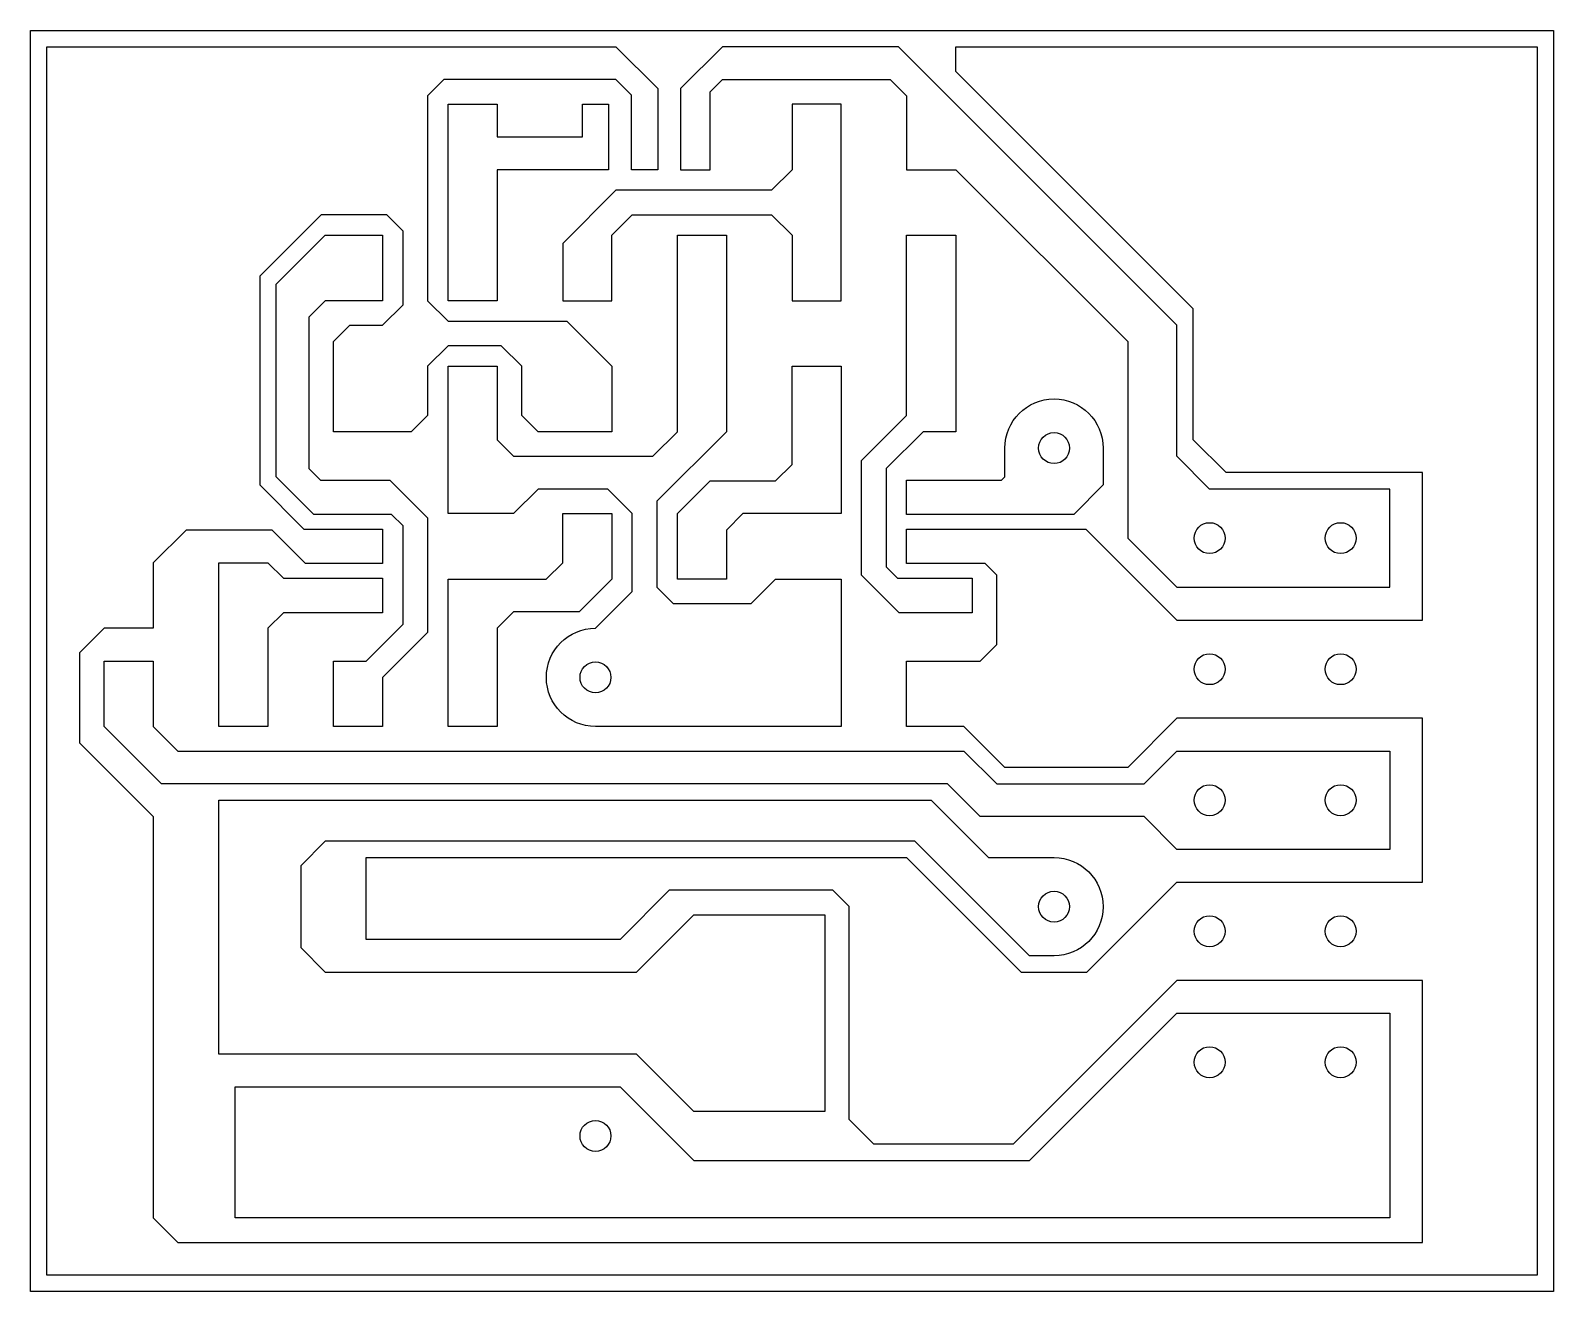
# Model space of a CAD drawing. Header units: millimetres. Extents: x 32.8 to 62.3, y 29.6 to 54.
import ezdxf

# ---------------------------------------------------------------- set-up
doc = ezdxf.new("R2010")
doc.units = ezdxf.units.MM

msp = doc.modelspace()

# ---------------------------------------------------------------- linework, layer by layer
for p, q in [((45.336, 50.076), (46.289, 50.076)), ((49.781, 44.663), (49.781, 45.33))]:
    msp.add_line(p, q)
for points in [[(32.795, 54.045), (62.323, 54.045), (62.323, 29.598), (32.795, 29.598)], [(49.781, 43.711), (49.781, 44.377), (53.258, 44.377), (55.02, 42.615), (59.783, 42.615), (59.783, 45.473), (55.973, 45.473), (55.338, 46.108), (55.338, 48.648), (50.734, 53.251), (50.734, 53.728), (62.005, 53.728), (62.005, 29.915), (33.113, 29.915), (33.113, 53.728), (44.146, 53.728), (44.955, 52.918), (44.955, 51.346), (44.447, 51.346), (44.447, 52.791), (44.146, 53.093), (40.812, 53.093), (40.495, 52.775), (40.495, 48.806), (40.891, 48.41), (43.193, 48.41), (44.066, 47.536), (44.066, 46.266), (42.638, 46.266), (42.32, 46.584), (42.32, 47.536), (41.923, 47.933), (40.891, 47.933), (40.495, 47.536), (40.495, 46.584), (40.177, 46.266), (38.669, 46.266), (38.669, 48.013), (38.986, 48.33), (39.621, 48.33), (40.018, 48.727), (40.018, 50.156), (39.701, 50.473), (38.431, 50.473), (37.24, 49.283), (37.24, 45.235), (38.097, 44.377), (39.621, 44.377), (39.621, 43.711), (38.129, 43.711), (37.478, 44.361), (35.811, 44.361), (35.176, 43.726), (35.176, 42.456), (34.224, 42.456), (33.748, 41.98), (33.748, 40.234), (35.176, 38.805), (35.176, 31.026), (35.653, 30.55), (59.783, 30.55), (59.783, 35.63), (55.02, 35.63), (51.845, 32.455), (49.146, 32.455), (48.67, 32.931), (48.67, 37.059), (48.353, 37.376), (45.178, 37.376), (44.225, 36.424), (39.304, 36.424), (39.304, 38.011), (49.781, 38.011), (52.004, 35.789), (53.274, 35.789), (55.02, 37.535), (59.783, 37.535), (59.783, 40.71), (55.02, 40.71), (54.068, 39.758), (51.686, 39.758), (50.893, 40.551), (49.781, 40.551), (49.781, 41.821), (51.21, 41.821), (51.528, 42.139), (51.528, 43.488), (51.305, 43.711)], [(55.02, 48.33), (49.623, 53.728), (46.21, 53.728), (45.4, 52.918), (45.4, 51.346), (45.971, 51.346), (45.971, 52.855), (46.21, 53.093), (49.464, 53.093), (49.781, 52.775), (49.781, 51.346), (50.734, 51.346), (54.068, 48.013), (54.068, 44.203), (55.02, 43.25), (59.148, 43.25), (59.148, 45.155), (55.655, 45.155), (55.02, 45.79)], [(41.844, 48.821), (41.844, 48.821), (41.844, 48.806), (41.829, 48.806), (40.891, 48.806), (40.891, 52.616), (41.844, 52.616), (41.844, 51.981), (43.495, 51.981), (43.495, 52.616), (44.003, 52.616), (44.003, 51.346), (41.844, 51.346)], [(43.114, 48.806), (44.066, 48.806), (44.066, 50.076), (44.463, 50.473), (47.162, 50.473), (47.559, 50.076), (47.559, 48.806), (48.511, 48.806), (48.511, 52.616), (47.559, 52.616), (47.559, 51.346), (47.162, 50.95), (44.146, 50.95), (43.114, 49.918)], [(39.764, 45.33), (40.495, 44.6), (40.495, 42.377), (39.621, 41.504), (39.621, 40.551), (38.669, 40.551), (38.669, 41.821), (39.304, 41.821), (40.018, 42.536), (40.018, 44.441), (39.796, 44.663), (38.288, 44.663), (37.558, 45.393), (37.558, 49.124), (38.51, 50.076), (39.621, 50.076), (39.621, 48.806), (38.51, 48.806), (38.193, 48.489), (38.193, 45.552), (38.415, 45.33)], [(49.639, 42.758), (48.908, 43.488), (48.908, 45.711), (49.781, 46.584), (49.781, 50.076), (50.734, 50.076), (50.734, 46.266), (50.099, 46.266), (49.385, 45.552), (49.385, 43.647), (49.607, 43.425), (51.051, 43.425), (51.051, 42.758)], [(48.511, 47.536), (48.511, 44.679), (46.606, 44.679), (46.289, 44.361), (46.289, 43.409), (45.336, 43.409), (45.336, 44.679), (45.971, 45.314), (47.241, 45.314), (47.559, 45.631), (47.559, 47.536)], [(40.891, 40.551), (40.891, 43.409), (42.796, 43.409), (43.114, 43.726), (43.114, 44.679), (44.066, 44.679), (44.066, 43.409), (43.431, 42.774), (42.161, 42.774), (41.844, 42.456), (41.844, 40.551)], [(39.621, 43.425), (39.621, 42.758), (37.701, 42.758), (37.399, 42.456), (37.399, 40.551), (36.446, 40.551), (36.446, 43.726), (37.399, 43.726), (37.701, 43.425)], [(34.224, 40.551), (34.224, 41.821), (35.176, 41.821), (35.176, 40.551), (35.653, 40.075), (50.893, 40.075), (51.528, 39.44), (54.385, 39.44), (55.02, 40.075), (59.148, 40.075), (59.148, 38.17), (55.02, 38.17), (54.385, 38.805), (51.21, 38.805), (50.575, 39.44), (35.335, 39.44)], [(36.764, 33.566), (44.225, 33.566), (45.654, 32.138), (52.163, 32.138), (55.02, 34.995), (59.148, 34.995), (59.148, 31.026), (36.764, 31.026)]]:
    msp.add_lwpolyline(points, close=True)
msp.add_lwpolyline([(46.289, 50.076), (46.289, 46.266), (44.94, 44.917), (44.94, 43.25), (45.257, 42.933), (46.765, 42.933), (47.241, 43.409), (48.511, 43.409), (48.511, 40.551), (43.749, 40.551, -1), (43.749, 42.456), (44.463, 43.171), (44.463, 44.679), (43.987, 45.155), (42.638, 45.155), (42.161, 44.679), (40.891, 44.679), (40.891, 47.536), (41.844, 47.536), (41.844, 46.108), (42.161, 45.79), (44.86, 45.79), (45.336, 46.266), (45.336, 50.076), (46.289, 50.076)], format="xyb")
for points in [[(51.623, 45.33), (51.686, 45.393), (51.686, 45.949, -1), (53.591, 45.949), (53.591, 45.235), (53.02, 44.663), (49.781, 44.663), (49.781, 45.33)], [(44.543, 34.201), (36.446, 34.201), (36.446, 39.123), (50.258, 39.123), (51.369, 38.011), (52.639, 38.011, -1), (52.639, 36.106), (52.163, 36.106), (49.94, 38.329), (38.51, 38.329), (38.034, 37.853), (38.034, 36.265), (38.51, 35.789), (44.543, 35.789), (45.654, 36.9), (48.194, 36.9), (48.194, 33.09), (45.654, 33.09)]]:
    msp.add_lwpolyline(points, format="xyb", close=True)
for centre in [(52.639, 45.949), (55.655, 44.203), (58.195, 44.203), (55.655, 41.663), (58.195, 41.663), (43.749, 41.504), (55.655, 39.123), (58.195, 39.123), (52.639, 37.059), (55.655, 36.583), (58.195, 36.583), (55.655, 34.043), (58.195, 34.043), (43.749, 32.614)]:
    msp.add_circle(centre, 0.3)

doc.saveas('drawing.dxf')
